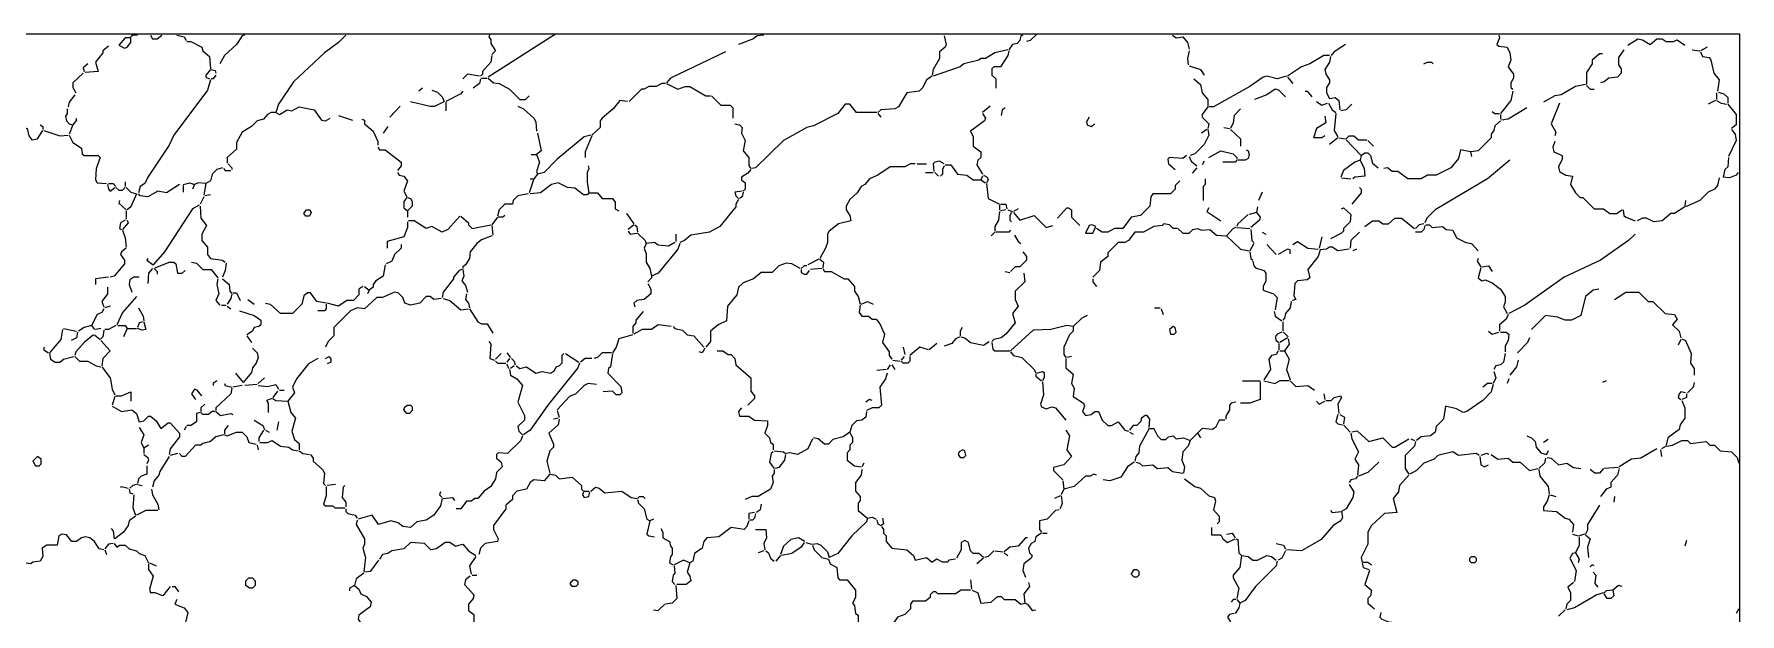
# Model space of a CAD drawing. Header units: millimetres. Extents: x 0 to 150953, y 0 to 85148.
# Drawn here: x 95980 to 150953, y 66452 to 85148 of the extents above; entities that cross this region are included whole.
import ezdxf

# ---------------------------------------------------------------- set-up
doc = ezdxf.new("R2010")
doc.units = ezdxf.units.MM
doc.layers.add('ANNOTATION', color=3, linetype='Continuous')
doc.layers.add('LINEWORK', color=7, linetype='Continuous')

msp = doc.modelspace()

# ---------------------------------------------------------------- linework, layer by layer
at = {"layer": 'ANNOTATION'}
msp.add_lwpolyline([(0, 0), (150953, 0), (150953, 85148), (0, 85148)], close=True, dxfattribs=at)
at = {"layer": 'LINEWORK'}
for points in [[(98375, 84756), (98195, 84606), (98195, 84546), (97954, 84244), (98044, 83943), (97622, 83913)], [(99309, 85118), (99159, 85118), (99098, 85058)], [(99731, 85118), (99791, 84997), (99942, 84997), (100093, 85118)], [(100575, 85118), (100816, 85058), (100876, 84937)], [(100906, 84907), (101027, 84907), (101388, 84726), (101418, 84606), (101629, 84425), (101660, 84033)], [(102774, 85118), (102684, 85088), (102503, 84817), (102111, 84455), (101961, 84184)], [(106028, 85118), (105787, 84877), (105335, 84546), (104341, 83612), (103859, 82888), (103769, 82617)], [(112778, 85148), (110608, 83762)], [(110668, 85148), (110638, 85058), (110699, 84967), (110699, 84847), (110849, 84606), (110729, 84485)], [(119497, 85118), (119286, 85088), (119165, 84997), (118683, 84817)], [(125312, 85088), (125372, 84817), (125342, 84726), (125161, 84576), (125161, 84365), (124950, 84003), (124920, 83822)], [(127843, 85118), (127782, 85088), (127752, 84937), (127662, 84847), (127511, 84817), (127391, 84636)], [(128295, 85148), (128084, 84937), (127963, 84907)], [(132664, 85118), (132784, 85028), (132995, 85058)], [(132995, 85058), (133146, 84877), (133206, 84666)], [(138238, 84817), (137876, 84576), (137786, 84455)], [(143179, 85118), (143209, 85028), (143119, 84817), (143179, 84756), (143450, 84726), (143541, 84546), (143571, 84305), (143480, 84094), (143661, 83853), (143661, 83732), (143571, 83581), (143571, 83431), (143631, 83370)], [(147337, 84787), (147668, 84997), (147819, 84967), (148060, 84817), (148271, 84997), (148452, 84997), (148572, 84907), (148813, 84907), (148934, 84967), (149175, 84787)], [(149898, 84726), (149687, 84606)], [(97712, 84184), (97562, 84063), (97592, 83943)], [(110729, 84455), (110699, 84244), (110427, 83943), (110427, 83853), (110367, 83792)], [(118261, 84576), (116484, 83732), (116363, 83581)], [(127361, 84636), (126939, 84546), (126638, 84365), (126487, 84365), (126427, 84305), (125945, 84184), (125824, 84094), (124950, 83792)], [(127391, 84606), (127361, 84455), (127120, 84094), (126909, 84094), (126848, 84033), (126848, 83822), (126969, 83702), (126969, 83401)], [(133206, 84606), (133146, 84365), (133176, 84154)], [(133206, 84124), (133567, 84003), (133688, 83822)], [(137725, 84455), (137545, 84455), (137093, 84184), (136822, 84094), (136370, 83792)], [(137756, 84425), (137725, 84244), (137575, 84003), (137605, 83853), (137725, 83672), (137725, 83581), (137635, 83431), (137635, 83250), (137725, 83069)], [(140769, 84184), (140889, 84244), (141010, 84244), (141070, 84184)], [(146524, 84515), (146433, 84515), (146192, 84305), (146192, 84184), (146011, 83913), (146011, 83521)], [(147217, 84636), (147036, 84395), (147036, 84154), (147126, 84033), (147126, 83883), (147006, 83762), (146734, 83732), (146584, 83612), (146463, 83581)], [(149416, 84636), (149657, 84606)], [(149687, 84576), (149747, 84425), (149958, 84395), (150019, 84305), (150109, 83883), (150290, 83672), (150230, 83310)], [(97562, 83883), (97230, 83581), (97230, 83431), (97321, 83250)], [(101660, 83672), (101569, 83340), (100484, 81894), (100334, 81563), (99641, 80538), (99550, 80327), (99400, 80237), (99340, 80026)], [(101660, 84003), (101509, 83822), (101509, 83762), (101629, 83702)], [(101690, 84003), (101810, 83973), (101840, 83883)], [(101840, 83822), (101750, 83702), (101690, 83702)], [(110337, 83792), (109945, 83853), (109795, 83702)], [(110367, 83702), (110337, 83551), (110126, 83401)], [(110397, 83732), (110578, 83732)], [(110608, 83732), (110789, 83581), (110970, 83551), (111301, 83370), (111633, 83039), (111813, 83039), (111934, 83160)], [(124920, 83792), (124739, 83672), (124619, 83431), (124498, 83310), (124107, 83250), (123835, 82798), (123715, 82738), (123263, 82708), (123173, 82617)], [(133357, 83702), (133567, 83521), (133628, 83250), (133809, 83039), (133809, 82828)], [(136339, 83792), (136038, 83702), (135707, 83792), (135586, 83762), (135164, 83461), (133989, 82798), (133839, 82798)], [(136370, 83762), (136550, 83551)], [(97291, 83190), (97110, 82949), (97080, 82798)], [(108499, 83401), (108379, 83310)], [(108800, 83340), (108981, 83280), (109132, 83129), (109192, 82979)], [(109795, 83310), (109734, 83220), (109252, 82979)], [(115098, 82979), (114857, 83009), (114646, 82738), (114284, 82436), (114224, 82346), (114224, 82135), (113953, 81894)], [(116333, 83551), (116212, 83551), (116032, 83461), (115791, 83461), (115640, 83370), (115550, 83370), (115158, 82979)], [(116363, 83551), (116725, 83370), (116966, 83461), (117116, 83461), (117629, 83160), (117779, 83160)], [(117809, 83160), (118111, 82858), (118412, 82858), (118502, 82768), (118502, 82436)], [(136309, 83129), (136098, 83340), (135978, 83370), (135707, 83190), (135315, 83039)], [(136942, 83310), (137002, 83310), (137153, 83129)], [(137725, 83069), (137906, 83099), (138027, 83009), (138057, 82708)], [(143631, 83310), (143571, 83009), (143239, 82587)], [(145981, 83521), (145650, 83461), (145198, 83190), (144987, 83160), (144625, 82949)], [(146011, 83491), (146132, 83370), (146252, 83370)], [(150169, 83009), (149928, 82888)], [(150199, 83250), (150199, 83039)], [(150199, 83009), (150350, 82919), (150531, 82888)], [(150260, 83280), (150440, 83220), (150561, 83099), (150561, 82919)], [(94037, 82316), (94247, 82316), (94398, 82467), (94699, 82557), (94910, 82406), (95151, 82557), (95242, 82557), (95392, 82406), (95453, 82226), (95754, 82105), (95814, 81864), (95905, 81743), (96085, 81774), (96266, 82045)], [(97050, 82738), (97050, 82587), (96989, 82497), (97019, 82346), (97110, 82256), (97230, 82226)], [(103769, 82617), (103618, 82617), (103497, 82557), (103377, 82406), (103166, 82346), (102985, 82165), (102684, 81984), (102503, 81653), (102503, 81442), (102202, 81171), (102202, 80990)], [(103769, 82617), (103889, 82557), (104130, 82708), (104281, 82677), (104522, 82798), (105004, 82708), (105245, 82376), (105366, 82346), (105516, 82436)], [(105787, 82527), (106239, 82376)], [(107776, 82828), (107445, 82467)], [(108107, 82979), (108740, 82828), (108891, 82828), (109192, 82979)], [(109252, 82949), (109252, 82677)], [(111572, 82828), (111753, 82738), (112085, 82436), (112145, 82316), (112175, 82015)], [(123142, 82617), (122480, 82617), (122269, 82888), (122118, 82888), (121877, 82587), (121094, 82195), (120883, 82135), (120129, 81713), (119225, 80840), (119105, 80809)], [(123173, 82587), (123263, 82467)], [(126547, 82587), (126638, 82436), (126607, 82346), (126155, 82015), (126246, 81834), (126246, 81533), (126487, 81352), (126487, 81171), (126396, 81081), (126366, 80930), (126547, 80629)], [(126788, 82828), (126547, 82617)], [(127270, 82768), (127180, 82708), (127150, 82527)], [(129982, 82467), (129892, 82316), (129922, 82226), (130042, 82165), (130163, 82256)], [(133809, 82798), (133628, 82557), (133628, 82467), (133839, 82256), (133809, 82105)], [(134863, 82738), (134652, 82527), (134622, 82286), (134532, 82105)], [(137575, 82497), (137605, 82286), (137304, 82105), (137213, 81804)], [(137304, 82979), (137484, 82858), (137665, 82919)], [(137695, 82919), (137816, 82708), (137936, 82617)], [(137936, 82587), (137876, 82045), (137997, 81834)], [(138449, 82888), (138268, 82708), (138087, 82677)], [(142968, 82647), (143059, 82587), (143209, 82587)], [(143239, 82557), (143239, 82406)], [(144083, 82768), (143480, 82406), (143269, 82376)], [(145138, 82919), (144866, 82256), (145017, 81984), (144987, 81864)], [(150561, 82888), (150832, 82557), (150832, 82226), (150681, 82105)], [(96176, 82226), (96266, 82165), (96266, 82075)], [(96296, 82045), (96809, 81864), (97080, 81894)], [(97230, 82226), (97110, 81924)], [(97321, 82436), (97351, 82376), (97230, 82226)], [(106541, 82406), (106631, 82376), (106631, 82256), (106902, 82015), (107053, 81683), (107053, 81563)], [(107384, 82165), (107234, 81954)], [(112205, 81954), (112326, 81382), (112175, 81261)], [(118563, 82256), (118713, 82226), (118804, 82135), (118774, 81954), (118894, 81713), (118834, 81382), (119015, 81171), (119015, 80900), (119075, 80809)], [(133809, 82075), (133839, 81894), (133688, 81593), (133387, 81291), (133236, 81231)], [(133778, 82075), (133598, 81954)], [(134321, 82135), (134502, 82105)], [(134532, 82075), (134863, 81774), (134863, 81533)], [(143239, 82346), (143059, 82195), (143028, 82045), (142938, 81924), (142938, 81804), (142516, 81382), (142275, 81352)], [(150681, 82075), (150802, 81924), (150832, 81713), (150591, 81201)], [(97110, 81894), (97230, 81653), (97502, 81472), (97532, 81291), (97592, 81231), (98044, 81231), (98104, 81171), (97984, 80809), (97954, 80448), (98014, 80357), (98315, 80327)], [(107053, 81502), (107113, 81412), (107294, 81412), (107806, 81020), (107806, 80900), (107686, 80749)], [(113923, 81894), (113712, 81834), (112838, 81111), (112416, 80689), (112205, 80629)], [(113953, 81864), (113742, 81352), (113742, 81171)], [(133839, 81171), (134230, 81382), (134622, 81291), (134743, 81171), (134743, 81111)], [(135044, 81412), (135104, 81382), (135134, 81261), (135104, 81141), (135014, 81081), (134773, 81081)], [(137575, 81864), (137484, 81804), (137213, 81804)], [(137997, 81804), (137725, 81593)], [(138027, 81804), (138238, 81774)], [(138268, 81774), (138358, 81864), (138509, 81864), (138660, 81743), (138931, 81743)], [(138268, 81743), (138750, 81231)], [(138961, 81713), (139142, 81533)], [(142275, 81352), (141944, 81412), (141883, 81141), (141642, 80840), (141160, 80598), (140889, 80598), (140678, 80478), (140256, 80478), (139925, 80719), (139744, 80719), (139594, 80840), (139473, 80809)], [(144987, 81683), (144927, 81502), (144957, 81352), (145228, 81231), (145228, 81111), (145107, 80870), (145138, 80719), (145348, 80598), (145559, 80568), (145499, 80297), (145650, 80026), (145800, 79875), (145891, 79875), (146252, 79514), (146554, 79514), (146765, 79363), (146975, 79363), (147156, 79484)], [(102051, 80840), (101870, 80779), (101720, 80629), (101660, 80418), (101509, 80327)], [(102232, 80960), (102353, 80840), (102353, 80779)], [(111994, 81261), (112175, 81261)], [(112175, 81261), (112265, 81020), (112175, 80719), (112205, 80629)], [(113832, 80900), (113862, 80809), (113802, 80689), (113802, 80388), (113862, 80026)], [(124378, 80960), (124227, 80960), (124046, 80870), (123564, 80870), (123173, 80598), (122901, 80478), (122751, 80297), (122630, 80237), (122510, 80026), (122269, 79815), (122148, 79604), (122148, 79484), (122269, 79303), (122299, 79122), (121907, 79032), (121606, 78791), (121546, 78700), (121546, 78429), (121485, 78248), (121304, 77917)], [(124438, 80960), (124739, 80960)], [(125312, 80960), (125161, 81050), (125011, 81020), (124950, 80960), (124980, 80719)], [(125312, 80900), (125252, 80779), (125252, 80629), (125191, 80568)], [(125342, 80930), (125523, 80930), (125734, 80629), (126035, 80598), (126246, 80448), (126487, 80448)], [(133116, 81231), (132995, 81141), (132573, 81171), (132513, 81111), (132543, 80960), (132754, 80779)], [(133206, 81201), (133266, 81050), (133447, 80900)], [(133447, 80840), (133296, 80659)], [(133688, 81050), (133628, 80930)], [(134743, 81081), (134682, 81020), (134291, 81020)], [(138720, 81081), (138539, 81020), (138177, 80749), (138087, 80538)], [(138720, 81081), (138840, 80809), (138870, 80568), (138539, 80538), (138479, 80478)], [(138750, 81231), (138720, 81081)], [(138750, 81231), (138870, 81322), (138961, 81322), (139051, 81231), (139111, 80990), (139292, 80840)], [(143541, 81081), (142817, 80478), (141130, 79484), (140859, 79212), (140799, 79062)], [(142275, 81352), (142305, 81201)], [(150591, 81171), (150561, 80870), (150471, 80779), (150410, 80538)], [(98345, 80297), (98375, 80147), (98436, 80086), (98586, 80207)], [(98375, 80327), (98526, 80327), (98616, 80237)], [(98918, 80388), (98918, 80237)], [(100665, 80297), (100243, 80026), (99972, 80086), (99641, 79905), (99400, 79936), (99340, 79996)], [(100786, 80297), (100997, 80357), (101147, 80297)], [(100786, 80267), (100786, 80056)], [(101147, 80297), (101087, 80147)], [(101509, 80327), (101268, 80357), (101147, 80297)], [(101509, 80327), (101449, 79966)], [(102081, 80809), (102142, 80749), (102322, 80749)], [(107686, 80689), (107746, 80598), (107897, 80568), (108017, 80418), (107897, 80086), (107987, 79905)], [(112085, 80478), (111934, 80026)], [(111964, 80478), (112085, 80478)], [(113862, 80026), (113802, 79966), (113682, 79966), (113410, 80177), (113169, 80207), (112868, 80357), (112657, 80297), (112296, 80026), (111964, 79996)], [(112205, 80629), (112085, 80478)], [(119075, 80779), (118984, 80659), (118774, 80538), (118774, 80448), (118894, 80357), (118894, 80147), (118834, 80086)], [(124709, 80689), (124950, 80689)], [(125011, 80689), (125131, 80568)], [(126547, 80568), (126487, 80448)], [(126487, 80448), (126638, 80357)], [(126577, 80598), (126698, 80538), (126728, 80448), (126668, 80357)], [(126668, 80327), (126728, 79845), (127089, 79664)], [(132905, 80418), (132754, 80267), (132754, 80147), (132603, 79996), (132031, 79996), (131971, 79905), (131940, 79604), (131639, 79303), (131338, 79243), (131067, 78881), (130796, 78881), (130585, 78761), (130404, 78761), (130223, 78881)], [(133718, 80478), (133718, 80297), (133658, 80237), (133658, 79785)], [(138117, 80508), (138418, 80478)], [(150290, 80508), (150230, 80267), (150139, 80147), (149928, 80056), (149657, 79785), (149205, 79574)], [(150892, 80689), (150832, 80598), (150621, 80508), (150410, 80538)], [(98616, 80207), (98707, 80116), (98827, 80116), (98918, 80207)], [(98737, 79785), (98707, 79695), (98948, 79484)], [(98948, 80207), (99098, 80056), (99279, 79996)], [(99279, 79996), (99098, 79574), (98978, 79484)], [(101449, 79905), (101328, 79664)], [(101660, 79966), (101479, 79936)], [(107987, 79875), (107897, 79755), (107897, 79544), (108017, 79454)], [(108017, 79875), (108107, 79845), (108168, 79755), (108168, 79604), (108017, 79454)], [(111904, 79996), (111572, 79936), (111422, 79785), (111392, 79664), (111151, 79664), (110970, 79484), (110910, 79273)], [(113862, 80026), (114133, 80026), (114284, 79845), (114616, 79845), (114706, 79725), (114706, 79514), (114826, 79454)], [(118683, 79815), (118593, 79664), (118593, 79574), (118081, 78941), (117749, 78761), (117146, 78670), (116936, 78489), (116785, 78429)], [(118804, 80086), (118563, 80056), (118593, 79936), (118683, 79845)], [(118834, 80056), (118804, 79905), (118713, 79845)], [(135556, 80056), (135436, 79785)], [(138690, 80207), (138750, 80147), (138750, 80026), (138449, 79664)], [(149205, 79785), (149175, 79604)], [(98948, 79454), (98948, 79182)], [(101298, 79634), (101087, 79514), (100183, 78128), (99822, 77706)], [(101328, 79604), (101358, 79212), (101539, 78971), (101388, 78700), (101388, 78489), (101569, 78278), (101569, 78037), (101660, 77917), (102051, 77857), (102142, 77796)], [(108017, 79454), (108017, 79243)], [(109704, 79273), (109313, 78851), (109132, 78761), (108800, 78941), (108620, 78881), (108228, 79122), (108047, 79122)], [(109734, 79273), (109975, 79062), (109975, 79002), (110096, 78881), (110699, 79002)], [(110910, 79243), (110729, 79002)], [(111151, 79303), (111090, 79243), (110940, 79243)], [(115068, 79363), (115309, 79032)], [(127089, 79423), (127059, 79152), (126939, 78941), (126939, 78791)], [(127089, 79634), (127089, 79484)], [(127120, 79664), (127300, 79664), (127331, 79514)], [(127300, 79484), (127120, 79454)], [(127361, 79484), (127511, 79423)], [(127481, 79393), (127421, 79303), (127421, 79152), (127481, 79092)], [(127692, 79514), (127541, 79423)], [(127541, 79393), (127752, 79152), (128204, 79303), (128596, 78911), (128807, 78971)], [(128958, 79212), (129259, 79544), (129319, 79544), (129410, 79484), (129410, 79243), (129681, 78971)], [(133839, 79544), (133778, 79423), (134230, 79122)], [(135104, 79333), (134773, 79032), (134743, 78941)], [(135375, 79393), (135134, 79333)], [(135375, 79393), (135496, 79243), (135466, 79152), (135195, 78911)], [(135405, 79574), (135375, 79393)], [(138117, 79514), (138177, 79544), (138418, 79333), (138388, 79092), (138177, 78881), (138177, 78791), (138117, 78730), (137756, 78550)], [(138870, 78941), (139111, 79122), (139322, 79122), (139443, 79032), (139624, 79032), (139835, 79212), (140046, 79212), (140467, 78881)], [(147186, 79484), (147217, 79303), (147277, 79243), (147578, 79122)], [(149175, 79574), (148844, 79363), (148723, 79363), (148452, 79122), (148181, 79092), (147940, 79212), (147819, 79212), (147638, 79122)], [(98918, 79152), (98767, 79062), (98737, 78881), (98797, 78851)], [(98978, 79152), (99008, 79062), (98827, 78851)], [(98827, 78821), (98918, 78580), (98948, 78278)], [(108017, 79092), (108017, 78911), (107897, 78610), (107354, 78459), (107354, 78248)], [(110729, 78640), (110397, 78519), (110247, 78399), (110036, 78128), (110006, 77917), (109885, 77706), (109795, 77646), (109795, 77585)], [(110729, 78971), (110759, 78670)], [(115309, 79002), (115128, 78851)], [(115128, 78791), (115188, 78700), (115399, 78730)], [(115339, 79002), (115399, 78941), (115429, 78761)], [(115429, 78730), (115670, 78489), (115700, 78399)], [(116664, 78700), (116664, 78459)], [(126939, 78761), (126818, 78640)], [(127451, 78821), (127391, 78761), (126969, 78761)], [(127572, 78670), (127692, 78459), (127782, 78399)], [(132814, 78881), (132694, 78881), (132573, 79002), (132392, 79032), (132332, 78971), (132061, 78941), (131730, 78761), (131458, 78761), (131247, 78489), (131127, 78429), (130916, 78429), (130585, 78098), (130585, 77977), (130344, 77796), (130313, 77525), (130103, 77314)], [(132844, 78881), (132995, 78730), (133206, 78730), (133326, 78851), (133477, 78881), (133598, 78821), (133869, 78851), (134080, 78670), (134411, 78640)], [(134712, 78911), (134622, 78881), (134411, 78640)], [(134411, 78640), (134863, 78218), (135134, 78158)], [(134743, 78911), (135164, 78881)], [(135195, 78851), (135225, 78489), (135285, 78429)], [(135556, 78761), (135677, 78700)], [(138690, 78761), (138418, 78489), (138388, 78248)], [(140769, 79032), (140618, 79002), (140497, 78881)], [(140799, 78971), (140769, 78851), (140678, 78761), (140497, 78761)], [(140829, 79002), (140949, 79002), (141040, 78911), (141371, 78941), (141492, 78851), (141703, 78821), (141823, 78580), (142124, 78429), (142305, 78399), (142516, 78158)], [(147578, 78700), (147367, 78489), (146463, 77857), (145288, 77314), (144023, 76410), (143510, 76139)], [(98948, 78248), (98797, 78128), (98767, 78037), (98888, 77857), (98888, 77736), (98556, 77344), (98436, 77314)], [(107806, 78369), (107806, 78248), (107595, 78037), (107505, 77826), (107324, 77736)], [(115700, 78399), (115640, 78248), (115700, 78068), (115700, 77796), (115821, 77585), (115881, 77344)], [(116634, 78429), (116423, 78309), (116092, 78339), (115971, 78429), (115700, 78399)], [(116785, 78399), (116725, 78218), (116092, 77435), (115881, 77344)], [(127843, 78128), (127963, 77977), (127963, 77857), (127752, 77646)], [(135285, 78399), (135164, 78158)], [(135164, 78128), (135195, 77917), (135255, 77857)], [(135707, 78369), (136008, 78037)], [(136460, 78068), (136460, 78188), (136370, 78218), (136068, 78037)], [(137424, 78188), (137364, 77977), (137032, 77555), (137093, 77284), (137002, 77224), (136701, 77194), (136611, 77103), (136581, 76712), (136641, 76591), (136520, 76561)], [(136550, 78369), (136701, 78459), (137032, 78248), (137364, 78218)], [(137484, 78610), (137394, 78248)], [(138358, 78218), (137997, 78158), (137816, 78278), (137725, 78278), (137635, 78218), (137424, 78188)], [(138599, 78218), (138479, 78158)], [(99641, 77917), (99611, 77857), (99822, 77706)], [(99791, 77585), (99671, 77435), (99641, 77103)], [(99852, 77585), (99942, 77495), (99942, 77405)], [(99882, 77616), (100334, 77796), (100484, 77796), (100545, 77736), (100605, 77435), (100756, 77435), (100846, 77525)], [(101057, 77796), (101208, 77766), (101418, 77555), (101690, 77555), (101901, 77284)], [(102172, 77766), (102142, 77525), (102051, 77314)], [(107294, 77706), (107234, 77344), (106993, 77194), (106902, 77073), (106902, 76983), (106782, 76892)], [(109765, 77555), (109674, 77525), (109493, 77314), (109493, 77254), (109162, 76832), (109132, 76651)], [(109795, 77555), (109825, 77344), (109765, 77194), (109885, 77043), (109945, 76832)], [(120672, 77585), (120401, 77736), (120220, 77766), (119979, 77676), (119768, 77465), (119406, 77465), (119165, 77254), (118834, 77133), (118683, 76983), (118623, 76742), (118322, 76380), (118291, 75898), (118020, 75778), (117779, 75567), (117779, 75235), (117629, 75055)], [(120883, 77676), (120792, 77676), (120702, 77585)], [(120702, 77555), (120702, 77465), (120792, 77405), (120883, 77405), (120973, 77525)], [(121274, 77887), (120913, 77706)], [(121365, 77585), (121003, 77555)], [(121304, 77887), (121425, 77796), (121395, 77616)], [(121395, 77585), (121455, 77495), (121666, 77495), (122088, 77254), (122208, 77254), (122419, 77013), (122419, 76862), (122540, 76682), (122600, 76441)], [(127752, 77646), (127602, 77646), (127451, 77495)], [(135255, 77826), (135285, 77676), (135345, 77616), (135616, 77525), (135677, 77435), (135677, 77194), (135586, 77013), (135586, 76892), (135918, 76772), (136038, 76651), (135978, 76260)], [(142516, 77917), (142486, 77826), (142607, 77646)], [(142607, 77616), (142516, 77284), (142637, 77194), (142757, 77224), (142968, 77133), (143239, 76923), (143390, 76682), (143390, 76501), (143330, 76350), (143450, 76139)], [(142637, 77646), (142848, 77676), (142968, 77495)], [(98375, 77314), (97954, 77254), (97954, 77073)], [(98345, 76983), (98345, 76772), (98164, 76531), (98225, 76350)], [(99370, 77314), (99189, 77314), (99068, 77224), (99038, 77073), (99129, 76832)], [(101901, 77254), (101870, 77073), (101931, 76772), (101840, 76561), (101961, 76410)], [(102051, 77254), (102262, 77073), (102292, 76862), (102353, 76802)], [(106571, 77013), (106450, 76923), (106450, 76742), (106269, 76561), (106059, 76561), (105787, 76380), (105426, 76471)], [(106631, 77013), (106782, 76892)], [(115761, 77103), (115851, 76923), (115851, 76772), (115640, 76591), (115399, 76561), (115309, 76471), (115339, 76350)], [(115881, 77344), (115881, 77284), (115761, 77164)], [(127873, 77435), (127903, 77164), (127602, 76862), (127602, 76591), (127692, 76380), (127511, 76139), (127602, 75838), (127300, 75476), (127150, 75356), (126909, 75296), (126848, 75235)], [(127270, 77495), (127421, 77465)], [(130103, 77254), (130103, 77164), (130223, 77013)], [(99279, 76682), (98827, 76169), (98647, 75778)], [(102353, 76772), (102322, 76621), (102202, 76441)], [(102383, 76802), (102503, 76802), (102624, 76561)], [(102865, 76591), (103076, 76441)], [(103437, 76471), (103588, 76441), (103919, 76139)], [(105396, 76471), (105094, 76531), (104883, 76802), (104793, 76802), (104673, 76712), (104612, 76441), (104311, 76139), (103919, 76139)], [(105396, 76441), (105396, 76290), (105335, 76230), (105125, 76230)], [(109102, 76621), (108861, 76591), (108740, 76682), (108620, 76682), (108409, 76471), (108107, 76410), (107927, 76471), (107866, 76651), (107716, 76802), (107595, 76832), (107204, 76651), (107023, 76651), (106631, 76290), (106390, 76320), (106179, 76230), (105637, 75687), (105637, 75416), (105456, 75235), (105366, 75055)], [(106782, 76892), (106721, 76772)], [(109162, 76621), (109373, 76561), (109734, 76260), (109975, 76290)], [(109915, 76772), (109885, 76591), (109975, 76471), (110006, 76320)], [(122630, 76441), (122841, 76531), (123022, 76441)], [(136490, 76531), (136460, 76320), (136309, 76139), (136279, 75989), (136219, 75928)], [(146403, 76923), (146222, 76892), (145981, 76682), (145831, 76079), (145529, 75928), (145318, 75928), (145077, 76019), (144686, 76079), (144234, 75627)], [(146915, 76591), (147277, 76832), (147699, 76832), (148000, 76531), (148151, 76531), (148542, 76139), (148844, 76109), (148934, 75958), (148783, 75778)], [(98225, 76290), (98164, 76169), (98014, 76109), (97833, 75748)], [(98436, 76380), (98255, 76320)], [(99490, 75868), (99370, 75838), (99309, 75687)], [(99520, 75868), (99581, 75627), (99460, 75597), (99309, 75657)], [(99340, 76320), (99490, 76049), (99520, 75898)], [(102021, 76410), (102172, 76410)], [(102202, 76380), (102322, 76290)], [(102594, 76230), (103076, 76079), (103287, 75928), (103287, 75778), (103226, 75717), (103076, 75687), (103015, 75567), (102835, 75446)], [(110006, 76290), (110277, 75868), (110397, 75808), (110578, 75808), (110759, 75506)], [(115610, 76199), (115369, 75928), (115369, 75838), (115278, 75717), (115278, 75506)], [(122600, 76410), (122570, 76169), (122660, 76049), (122871, 76049), (122992, 75958), (123112, 75958), (123233, 75808), (123383, 75476), (123323, 75205), (123534, 74904), (123534, 74783), (123625, 74663)], [(129922, 76079), (129741, 75989), (129470, 75717)], [(132091, 76320), (132272, 76320)], [(132302, 76290), (132362, 76109)], [(135948, 76199), (135978, 76049), (136189, 75898)], [(136219, 75868), (136219, 75567)], [(143480, 76109), (143420, 75958), (143209, 75778), (143209, 75567)], [(96899, 75627), (96839, 75296), (96477, 74874)], [(96929, 75657), (97351, 75567)], [(97381, 75537), (97351, 75356), (97170, 75265)], [(97893, 75446), (97592, 75205), (97321, 74904), (97291, 74783)], [(97833, 75748), (97592, 75687), (97411, 75567)], [(97833, 75748), (97923, 75627)], [(97923, 75446), (98104, 75296)], [(98134, 75657), (97954, 75627)], [(98225, 75597), (98195, 75386), (98134, 75326)], [(98616, 75748), (98375, 75627), (98255, 75627)], [(98677, 75748), (98918, 75748), (98978, 75657)], [(98978, 75657), (98857, 75386)], [(98978, 75657), (99279, 75657)], [(102835, 75416), (102985, 75205)], [(115278, 75446), (114826, 75326), (114736, 75055), (114616, 74874)], [(116514, 75717), (116092, 75778), (115881, 75627), (115580, 75627), (115309, 75476)], [(116574, 75717), (116634, 75657), (116875, 75597), (117026, 75446), (117237, 75416), (117568, 75055)], [(125824, 75386), (125673, 75326), (125553, 75175), (125312, 75085)], [(125884, 75687), (125824, 75567), (125824, 75416)], [(125854, 75386), (125975, 75356), (126155, 75205), (126577, 75115), (126758, 75235)], [(129470, 75717), (129259, 75748), (128747, 75627), (128174, 75597), (127451, 74934)], [(129470, 75717), (129470, 75567), (129349, 75446), (129168, 75055), (129168, 74813), (129229, 74723)], [(136189, 75537), (136038, 75476), (135978, 75386), (136008, 75265), (136098, 75205)], [(136370, 75356), (136129, 75205)], [(136249, 75537), (136400, 75386)], [(136400, 75326), (136430, 75145), (136279, 74934)], [(142848, 75567), (142968, 75476), (143179, 75537)], [(143239, 75537), (143420, 75537), (143510, 75476), (143480, 75265), (143390, 75085), (143390, 74904)], [(144173, 75356), (144113, 75205), (143782, 74874)], [(148783, 75778), (148994, 75567), (149054, 75356)], [(149085, 75326), (149205, 75265), (149386, 74844), (149356, 74542), (149476, 74362), (149476, 74151)], [(96296, 75055), (96296, 74964), (96447, 74874)], [(96477, 74844), (96507, 74663), (96658, 74572), (96809, 74572), (96929, 74663), (97261, 74753)], [(98134, 75265), (98436, 74934), (98195, 74693), (98164, 74452)], [(103015, 75024), (103166, 74874), (103196, 74723), (103136, 74542), (103015, 74392), (102985, 74241), (102714, 73910)], [(110638, 75235), (110699, 75145), (110668, 74693), (110819, 74633)], [(111030, 74844), (110849, 74663)], [(111211, 74874), (111331, 74723)], [(113049, 74844), (112989, 74783), (112989, 74542), (112898, 74452)], [(113109, 74844), (113531, 74572)], [(114585, 74874), (114284, 74874), (114133, 74723), (114013, 74693)], [(114616, 74844), (114555, 74422), (114495, 74362), (114465, 74211), (114887, 73789), (114917, 73578), (114857, 73518), (114736, 73518), (114616, 73638), (114314, 73608)], [(117598, 75024), (117508, 74874), (117418, 74904)], [(117990, 74934), (118171, 74934), (118352, 74813), (118442, 74813), (118563, 74693), (118593, 74482), (119075, 74060), (119075, 73638), (119195, 73488), (119195, 73397), (118984, 73186)], [(123986, 75055), (124046, 74813)], [(124800, 74964), (124528, 75055), (124197, 74783)], [(125071, 75175), (124830, 74964)], [(126848, 75205), (126879, 74994), (126939, 74934), (127421, 74934)], [(127451, 74904), (127541, 74783), (127813, 74723), (128204, 74331), (128265, 74211)], [(136068, 74934), (136008, 74813), (135857, 74783), (135767, 74663), (135827, 74331), (135616, 74000)], [(136098, 75175), (136098, 74964)], [(136129, 74934), (136279, 74934)], [(136279, 74934), (136430, 74663), (136339, 74331), (136460, 74000)], [(143390, 74844), (143330, 74572), (143239, 74482), (143089, 74452), (143028, 74331)], [(149054, 75296), (148964, 75115)], [(97291, 74753), (97441, 74603), (97712, 74603), (97984, 74452), (98134, 74422)], [(98164, 74422), (98436, 74060), (98496, 73699), (98586, 73518)], [(105125, 74693), (104823, 74512), (104432, 74030), (104311, 73759), (104371, 73578), (104160, 73307)], [(105366, 74693), (105486, 74753), (105546, 74663), (105546, 74572), (105426, 74512)], [(110849, 74603), (110910, 74542), (111181, 74542)], [(111301, 74693), (111211, 74572)], [(111211, 74512), (111271, 74362)], [(111301, 74331), (111331, 74151), (111542, 74030), (111723, 73819), (111572, 73277), (111783, 72855), (111783, 72704), (111572, 72493), (111603, 72343), (111723, 72222)], [(111452, 74452), (111331, 74362)], [(111361, 74693), (111452, 74603), (111482, 74482)], [(111512, 74452), (111633, 74362), (111844, 74422), (112145, 74211), (112356, 74271), (112627, 74211), (112747, 74301), (112808, 74422), (112898, 74452)], [(113561, 74542), (113501, 74392), (112537, 73186), (111964, 72373), (111753, 72222)], [(113953, 74693), (113742, 74693), (113591, 74572)], [(123444, 74331), (123142, 74301)], [(123564, 74482), (123474, 74331)], [(123625, 74482), (123715, 74331)], [(123655, 74633), (123896, 74603)], [(124016, 74753), (123926, 74633)], [(124197, 74753), (124197, 74603), (124137, 74542), (123986, 74542), (123926, 74603)], [(128295, 74211), (128475, 74271), (128536, 74241), (128536, 74090), (128475, 73970)], [(129229, 74693), (129229, 74392), (129470, 74181), (129410, 73879), (129500, 73729), (129470, 73458)], [(129410, 74753), (129259, 74723)], [(143028, 74271), (143089, 74060), (142998, 73879)], [(143812, 74633), (143752, 74422), (143541, 74151)], [(101388, 73488), (101238, 73669), (101147, 73699), (101057, 73548), (101177, 73367)], [(101870, 73970), (101750, 73879), (101750, 73819)], [(102353, 73729), (102322, 73548), (101840, 73096), (101840, 73006)], [(102111, 73879), (102142, 73819), (102353, 73759)], [(102684, 73819), (102383, 73759)], [(102473, 74211), (102714, 73910)], [(103166, 73849), (102774, 73819)], [(103407, 74060), (103196, 73879)], [(103196, 73819), (103497, 73789), (103769, 73849), (103859, 73699)], [(103889, 73669), (104040, 73669)], [(114103, 73849), (113832, 73879), (113712, 73819), (113440, 73548), (113230, 73458), (112838, 73036)], [(123474, 74211), (123414, 74030), (123233, 73759), (123293, 73186), (123203, 73096), (122992, 73096), (122811, 73006)], [(128265, 74181), (128265, 74120), (128445, 73970)], [(128475, 73940), (128506, 73518), (128415, 73217), (128445, 73126), (128596, 73066), (128777, 73126), (128897, 73096), (129229, 72704)], [(135496, 73940), (135496, 73367), (135164, 73247), (134863, 73247)], [(134923, 73970), (135496, 73970)], [(135616, 73970), (135978, 73879)], [(136430, 73970), (136129, 73970), (135978, 73879)], [(136460, 73970), (136641, 73789), (137032, 73819), (137243, 73669)], [(142998, 73849), (142938, 73608), (142667, 73337), (142155, 72976), (142034, 72945), (141823, 73066), (141462, 73156), (141401, 72734), (141160, 72493), (141130, 72313), (140980, 72192), (140678, 72162)], [(142968, 73879), (142817, 73879), (142667, 73759)], [(143510, 74030), (143450, 73879)], [(146644, 73970), (146524, 73910)], [(149476, 73910), (149446, 73759), (149265, 73578)], [(98586, 73458), (98496, 73186)], [(98496, 73156), (98797, 72976), (99129, 73036), (99279, 72915), (99370, 72644)], [(98616, 73488), (98797, 73488), (99098, 73608), (99098, 73307)], [(101479, 73217), (101358, 73096), (101358, 72976)], [(103648, 73397), (103467, 73337), (103528, 73247), (103528, 72945)], [(103829, 73638), (103678, 73427)], [(103678, 73397), (103769, 73337), (104160, 73307)], [(104160, 73307), (104251, 72945), (104401, 72765), (104281, 72343), (104371, 72072), (104522, 71951), (104522, 71740)], [(122992, 73337), (122901, 73367), (122781, 73277)], [(129470, 73458), (129801, 73247), (129831, 73156), (129771, 72976), (129861, 72855), (130042, 72885), (130163, 72976), (130283, 72976), (130404, 72704), (130585, 72524), (130705, 72524), (130916, 72644), (131127, 72373), (131247, 72343)], [(134712, 73277), (134562, 73247), (134502, 73186), (134502, 73036), (134381, 72825), (134381, 72734)], [(137304, 73307), (137394, 73217), (137575, 73307)], [(137545, 73548), (137575, 73367)], [(137605, 73337), (137786, 73337), (137876, 73427), (138087, 73488), (138117, 73427), (137997, 73217), (138027, 72915)], [(149085, 73337), (149175, 73096), (149175, 72765), (149024, 72554), (148994, 72403), (148633, 72132), (148572, 71891)], [(149205, 73578), (149054, 73608), (148994, 73548), (148964, 73427), (149054, 73367)], [(149235, 73548), (149235, 73427), (149085, 73367)], [(99370, 72644), (99520, 72674), (99671, 72825), (99731, 72825), (99912, 72674), (100063, 72433), (100304, 72614), (100364, 72614), (100665, 72283), (100665, 72162), (100364, 71770), (100334, 71590)], [(101328, 72945), (101208, 72915), (101208, 72644), (101027, 72524), (100906, 72524)], [(101810, 72976), (101720, 72976), (101599, 72885), (101418, 72885), (101358, 72945)], [(101840, 72976), (101991, 72855), (102322, 72915), (102383, 72885)], [(103076, 72704), (103347, 72524), (103407, 72403)], [(103859, 72644), (103799, 72373)], [(112898, 72734), (112868, 72554), (112567, 72283), (112717, 71921), (112717, 71831), (112597, 71710), (112506, 71379), (112597, 70987)], [(112868, 72765), (112717, 72734)], [(112838, 73006), (112898, 72795)], [(118774, 73096), (118683, 72976), (118713, 72825), (119015, 72825), (119195, 72704), (119617, 72674), (119617, 72524), (119527, 72283), (119677, 72132), (119708, 71981), (119798, 71921), (119798, 71740)], [(122811, 72976), (122781, 72795), (122660, 72704), (122480, 72674), (122329, 72524), (122269, 72313)], [(131910, 72463), (131940, 72734), (131850, 72855), (131790, 72855), (131669, 72765), (131639, 72644), (131519, 72524), (131398, 72524), (131278, 72373)], [(134351, 72704), (134170, 72704), (134050, 72463), (133959, 72403), (133628, 72433), (133477, 72283)], [(137997, 72885), (137936, 72644), (137997, 72584), (138147, 72554)], [(138057, 72885), (138208, 72795), (138177, 72584)], [(99370, 72463), (99520, 72222), (99430, 71981), (99520, 71800)], [(102081, 72222), (101840, 72162), (101660, 72011), (101418, 71951), (101358, 71891), (101177, 71891), (100846, 71529), (100756, 71529), (100665, 71620)], [(100876, 72493), (100816, 72373)], [(102232, 72524), (102111, 72373), (102111, 72252)], [(102111, 72222), (102202, 72192), (102503, 72313), (102684, 72313), (102835, 72162), (102895, 71981), (103136, 71921)], [(103377, 72373), (103226, 72132), (103226, 72011)], [(103256, 71981), (103497, 71981), (103648, 72041), (103919, 71861), (104190, 71831), (104311, 71740), (104492, 71710)], [(103437, 72373), (103558, 72313)], [(111723, 72192), (111663, 72041), (111241, 71620), (110940, 71650), (110879, 71590), (110879, 71469), (111030, 71348), (111060, 71198), (110879, 71017), (110849, 70806), (110699, 70565), (110488, 70414), (110277, 70173), (110186, 70173), (110066, 70083), (109915, 70083), (109734, 69842), (109584, 69842)], [(121063, 72102), (120913, 71770), (120581, 71590), (120340, 71650), (120220, 71620)], [(122269, 72313), (122058, 72162), (121726, 72072), (121576, 71921), (121455, 71921), (121244, 72102), (121094, 72132)], [(122269, 72313), (122359, 72132), (122359, 71981), (122269, 71891), (122269, 71740), (122178, 71650), (122178, 71409), (122419, 71228), (122630, 71198)], [(129229, 72373), (129349, 72192), (129259, 71740), (129410, 71529), (129168, 71258), (128837, 71168), (128837, 71077), (129138, 70776)], [(131278, 72313), (131398, 72252)], [(131910, 72433), (131609, 71861), (131579, 71650), (131489, 71529), (131458, 71379)], [(131940, 72433), (132061, 72433), (132182, 72192), (132302, 72072), (132453, 72072), (132543, 72162), (132694, 72192), (132784, 72102), (133025, 72132), (133236, 72041)], [(133236, 72041), (133176, 71861), (132995, 71680), (132965, 71409), (133055, 71198), (133025, 70987)], [(133477, 72283), (133236, 72041)], [(133477, 72283), (133567, 72132)], [(138177, 72554), (138388, 72313)], [(138418, 72283), (138449, 72102), (138660, 71680), (138539, 71439), (138660, 71258), (138629, 70927)], [(138629, 72343), (138449, 72313)], [(138629, 72343), (138991, 72011), (139443, 72132), (139744, 71831), (139835, 71831), (140287, 72102)], [(140347, 72102), (140467, 72041)], [(140678, 72162), (140528, 72041)], [(144083, 72192), (144234, 72132), (144354, 72011), (144384, 71831), (144535, 71650), (144716, 71590)], [(144776, 72072), (144625, 71981)], [(148603, 71861), (148783, 71891), (149085, 72041), (149265, 72041), (149356, 71951), (149868, 72011), (149989, 71891), (150139, 71891), (150320, 71710), (150681, 71680), (150862, 71499), (150923, 71318)], [(99671, 71891), (99520, 71800)], [(99520, 71800), (99520, 71620)], [(99520, 71590), (99641, 71499), (99671, 71409), (99611, 71288)], [(100334, 71529), (100033, 71047), (100002, 70927), (99852, 70746), (99791, 70535)], [(100605, 71620), (100364, 71559)], [(103166, 71891), (103196, 71740)], [(104522, 71710), (104642, 71620), (104853, 71590)], [(104883, 71590), (104974, 71469), (104974, 71379), (105275, 71107), (105335, 70987), (105305, 70655), (105366, 70595)], [(119798, 71680), (119738, 71620), (119677, 71348), (119828, 71138)], [(119828, 71710), (120129, 71680), (120190, 71620)], [(120190, 71590), (120160, 71409), (119979, 71168), (119858, 71138)], [(140497, 72011), (140467, 71861), (140166, 71559), (140166, 71138), (140287, 70957)], [(142546, 71559), (142456, 71620), (141883, 71559), (141703, 71680), (141221, 71559), (141100, 71439), (140769, 71318), (140528, 71077), (140317, 70957)], [(142576, 71529), (142607, 71258), (142727, 71198), (142848, 71258)], [(142878, 71590), (142787, 71620), (142607, 71559)], [(142938, 71590), (143149, 71439), (143480, 71469), (143631, 71348), (143872, 71348), (144173, 71077), (144445, 71138)], [(144686, 71469), (144655, 71318), (144475, 71138)], [(144776, 71710), (144716, 71590)], [(144746, 71499), (144866, 71469), (145107, 71258), (145379, 71318), (145589, 71168), (145831, 71138)], [(148271, 71770), (147759, 71469), (147458, 71439), (147066, 71198)], [(148392, 71740), (148422, 71529)], [(148572, 71861), (148422, 71770)], [(99611, 71228), (99611, 70957), (99430, 70897), (99340, 70806), (99309, 70655)], [(112597, 70957), (112416, 70746), (112085, 70776), (111964, 70686), (111844, 70475), (111542, 70414), (111392, 70264), (111392, 70143), (111181, 69962), (111181, 69842), (110789, 69300), (110789, 69179), (110940, 68878), (110910, 68787), (110518, 68727), (110367, 68577), (110307, 68366)], [(112627, 70957), (112778, 70927), (112898, 70806), (113320, 70866), (113621, 70595), (113621, 70475), (113682, 70414)], [(119828, 71107), (119828, 70987), (119768, 70897), (119798, 70686), (119708, 70475), (119316, 70234)], [(122660, 71107), (122630, 70927), (122449, 70686), (122449, 70414), (122600, 70234), (122600, 70113), (122540, 70023), (122540, 69782), (122841, 69541)], [(122721, 71318), (122660, 71198)], [(130223, 70927), (130133, 70957), (130012, 70897), (129861, 70897), (129500, 70565), (129168, 70475)], [(131428, 71348), (131217, 71198), (131006, 70866), (130645, 70746), (130434, 70776)], [(131489, 71348), (131609, 71318), (131699, 71228), (132031, 71258), (132182, 71138), (132513, 71168), (132664, 71047), (132995, 70987)], [(139322, 71348), (138961, 71017), (138660, 70897)], [(140287, 70927), (139985, 70595), (139955, 70384), (139774, 70173), (139895, 69721), (139503, 69691), (139081, 69300), (138961, 69089), (138961, 68697), (138750, 68275), (138780, 68125)], [(144475, 71107), (144505, 70897), (144776, 70565), (144806, 70324)], [(146554, 71138), (146433, 70987), (146282, 70987), (146132, 71107)], [(147036, 71168), (146584, 71138)], [(147066, 71138), (147006, 70927), (146795, 70686), (146795, 70535)], [(98767, 70535), (98797, 70565), (99008, 70505)], [(99038, 70475), (99068, 70354), (99159, 70324)], [(99279, 70625), (99159, 70595), (99068, 70505)], [(99309, 70625), (99460, 70595)], [(99761, 70475), (99791, 70294), (99972, 69993), (100002, 69812)], [(105396, 70565), (105396, 70264), (105305, 69993), (105366, 69932), (105607, 69932), (105667, 69872), (105998, 69872)], [(105697, 70625), (105426, 70595)], [(105998, 70595), (105938, 70535), (105908, 70204), (106028, 70053)], [(109072, 70384), (109041, 70294), (109132, 70204)], [(113682, 70384), (113651, 70294), (113712, 70204), (113862, 70234), (113892, 70384)], [(113712, 70414), (113862, 70414)], [(113923, 70414), (114073, 70535), (114194, 70505), (114375, 70354), (114917, 70414), (115218, 70204), (115399, 70173)], [(129168, 70475), (129078, 70294)], [(129138, 70746), (129168, 70475)], [(133055, 70806), (133387, 70565), (133567, 70505), (133839, 70264), (134019, 70204), (134050, 70083), (133989, 69812), (134170, 69601), (134170, 69420), (134110, 69360)], [(138358, 70625), (138509, 70384), (138479, 70204), (138268, 69842), (138117, 69752)], [(138629, 70897), (138569, 70806), (138418, 70776), (138358, 70686)], [(146795, 70535), (146644, 70475), (146463, 70234)], [(99189, 70294), (99159, 69872), (99249, 69631)], [(106028, 70053), (106028, 69902)], [(106028, 69842), (106028, 69752), (106089, 69691), (106330, 69631), (106390, 69541)], [(109132, 70173), (109072, 69932), (108861, 69631), (108620, 69480), (108318, 69420), (108107, 69239), (107866, 69269), (107716, 69390), (107475, 69450), (107083, 69330), (106872, 69631), (106420, 69511)], [(109162, 70173), (109463, 70204), (109524, 70113)], [(115429, 70173), (115489, 70234), (115610, 70234), (115670, 70173)], [(115429, 70143), (115459, 70023), (115640, 69842), (115730, 69511), (115821, 69450)], [(119316, 70234), (119105, 70234), (118894, 70143)], [(119406, 69993), (119376, 69812), (119256, 69721)], [(129048, 70264), (128867, 70173)], [(129078, 70264), (129108, 70023), (129048, 69842)], [(144806, 70294), (144746, 70083), (144625, 69902), (144625, 69782), (145047, 69752), (145318, 69541), (145439, 69511), (145589, 69330), (145559, 69089)], [(144836, 70294), (145017, 70234)], [(146433, 69962), (146041, 69330), (146041, 69149), (145981, 69028)], [(146915, 70234), (146885, 70053)], [(99249, 69601), (99038, 69450), (99008, 69300), (98857, 69089), (98586, 68878)], [(99972, 69782), (99581, 69782), (99279, 69631)], [(106390, 69480), (106360, 69330), (106631, 68878), (106631, 68697), (106571, 68577), (106661, 68275), (106601, 67823)], [(115821, 69450), (115730, 69028), (115791, 68968), (115971, 68938)], [(115941, 69511), (115821, 69450)], [(119015, 69450), (118954, 69269), (118864, 69179), (118442, 69239), (118050, 68938), (117659, 68908), (117568, 68787), (117508, 68577), (117267, 68396), (117207, 68155), (117116, 68094)], [(119195, 69721), (119015, 69691), (119015, 69511)], [(119225, 69691), (119195, 69541), (119135, 69480), (119045, 69480)], [(122841, 69541), (122811, 69420), (122329, 68968), (121877, 68396), (121606, 68275)], [(122841, 69541), (122992, 69571), (123112, 69511)], [(123142, 69480), (123173, 69360), (123263, 69300)], [(123323, 69541), (123353, 69360), (123293, 69300)], [(123293, 69269), (123353, 69179), (123353, 69059), (123444, 68968), (123444, 68787), (123625, 68577), (124107, 68516), (124318, 68335), (124378, 68185), (124739, 68275), (124920, 68125)], [(129018, 69812), (128897, 69782), (128626, 69511), (128385, 69450), (128385, 69179), (128445, 69089)], [(138117, 69752), (138147, 69571), (138087, 69450), (137846, 69300), (137454, 68848), (136822, 68486), (136339, 68516)], [(137756, 69782), (137816, 69721), (138117, 69752)], [(98225, 68516), (98074, 68546), (97923, 68787), (97773, 68908), (97622, 68938), (97502, 68908), (97351, 68787), (97200, 68787), (97019, 68998), (96869, 69028), (96778, 68968), (96718, 68667), (96387, 68667), (96236, 68577), (96266, 68305), (96176, 68155), (95935, 68125), (95875, 68064), (95483, 68125)], [(98526, 68727), (98375, 68697), (98255, 68546)], [(98466, 69209), (98526, 69119), (98556, 68878)], [(98556, 68727), (98647, 68607), (98737, 68667), (98918, 68667), (99038, 68546), (99279, 68486), (99370, 68396), (99550, 68335), (99671, 68094)], [(109554, 68637), (109373, 68757), (109222, 68757), (108951, 68546), (108770, 68516), (108559, 68727), (108107, 68757), (107897, 68546), (107505, 68486), (107384, 68396), (107204, 68366), (107113, 68215)], [(116182, 69209), (116243, 69089), (116243, 68908), (116454, 68787), (116484, 68637), (116544, 68577), (116544, 68366), (116484, 68305), (116454, 68094), (116574, 68034)], [(119225, 69179), (119557, 69179), (119587, 68908), (119497, 68727), (119527, 68516)], [(120822, 68787), (120611, 68908), (120370, 68848), (120129, 68637), (120039, 68366)], [(120792, 68757), (120702, 68607), (120401, 68396)], [(120853, 68757), (121033, 68697)], [(121063, 68697), (121214, 68727), (121335, 68667), (121546, 68456), (121606, 68275)], [(126577, 68275), (126427, 68396), (126246, 68396), (126155, 68486), (126095, 68757), (125975, 68818), (125854, 68757), (125854, 68516), (125703, 68245)], [(127993, 68908), (127933, 68908), (127692, 68637), (127421, 68607), (127240, 68456)], [(128445, 69059), (128265, 68938), (128234, 68787), (128114, 68727), (128024, 68577), (128054, 68426), (128144, 68335)], [(128475, 69059), (128626, 69059)], [(133929, 69239), (133929, 68998), (134230, 68998), (134291, 68878), (134441, 68757), (134682, 68878)], [(134411, 69028), (134592, 69059), (134682, 68908)], [(134712, 68878), (134773, 68848), (134803, 68426), (134893, 68335)], [(136008, 68727), (136249, 68667), (136309, 68546)], [(145559, 69028), (145740, 68968)], [(145770, 68938), (145770, 68667), (145650, 68426)], [(145951, 69028), (145770, 68968)], [(145981, 68998), (146132, 68878), (146041, 68607), (146072, 68275)], [(149235, 68818), (149175, 68637)], [(98255, 68516), (98315, 68366)], [(107083, 68185), (106812, 67823), (106631, 67793)], [(109554, 68637), (109795, 68697), (109975, 68486), (110217, 68335)], [(110217, 68305), (110006, 68004), (110066, 67733)], [(117116, 68094), (116905, 68185), (116604, 68034)], [(119497, 68486), (119316, 68426)], [(119557, 68486), (119647, 68426), (119708, 68245), (119828, 68155)], [(120039, 68335), (119888, 68155)], [(120401, 68396), (120069, 68335)], [(121063, 68667), (121124, 68516), (121365, 68275), (121576, 68215)], [(121576, 68215), (121636, 68064), (121847, 67944), (121877, 67612), (121937, 67552), (122178, 67552), (122449, 67221), (122449, 66980), (122359, 66799), (122419, 66708), (122449, 66467), (122540, 66407), (122540, 65624), (122269, 65232)], [(125673, 68215), (125462, 68185), (125402, 68125), (125252, 68125), (125071, 68215), (124920, 68125)], [(126577, 68245), (126366, 68064)], [(126909, 68486), (126728, 68305), (126607, 68275)], [(126939, 68486), (127210, 68456)], [(127240, 68426), (127361, 68335)], [(128144, 68335), (128114, 68245), (127873, 68064), (127843, 67853), (127933, 67642)], [(134893, 68335), (134833, 67944), (134622, 67703), (134622, 67612), (134803, 67281), (134743, 66949)], [(134893, 68335), (135104, 68305), (135255, 68185), (135405, 68185), (135707, 68335)], [(135707, 68335), (135857, 68305), (136008, 68185)], [(136309, 68486), (136189, 68245), (136068, 68185)], [(145650, 68426), (145559, 68396), (145469, 68245), (145680, 67853), (145620, 67492)], [(145650, 68426), (145770, 68215), (145740, 68094)], [(99671, 68064), (99671, 67884), (99822, 67673), (99701, 67251), (99731, 67130)], [(99701, 68094), (99912, 68004)], [(106601, 67763), (106360, 67582), (106300, 67371)], [(110036, 67673), (109885, 67552), (109855, 67401), (110156, 67070), (110126, 66949), (109975, 66769), (109975, 66558), (110156, 66437), (110156, 66046), (110066, 65895)], [(110096, 67703), (110247, 67703)], [(116604, 68004), (116634, 67763), (116574, 67703), (116544, 67492), (116634, 67401)], [(117116, 68094), (117026, 67793), (117116, 67673), (117146, 67522), (116996, 67401), (116695, 67401)], [(136038, 68155), (136008, 68004), (135345, 67341), (135014, 66889), (134833, 66799)], [(138780, 68094), (138810, 67944), (138991, 67884)], [(138810, 68125), (138961, 68125), (139081, 68034)], [(139021, 67853), (138870, 67401), (139081, 67221), (139051, 67040), (138961, 66949), (138961, 66799), (139172, 66618)], [(146252, 68004), (146192, 68034), (146132, 67974)], [(146222, 67793), (146313, 67703), (146282, 67432), (146373, 67311)], [(100364, 67341), (100123, 67040), (99882, 67130), (99731, 67130)], [(100424, 67341), (100515, 67341), (100635, 67160)], [(106300, 67371), (106149, 67281), (106149, 67191)], [(106300, 67371), (106450, 67251), (106511, 67100), (106691, 67010), (106842, 66829), (106812, 66678), (106450, 66407), (106420, 66287), (106541, 66106), (106541, 65895), (106601, 65835), (106631, 65684), (106330, 65443)], [(116664, 67371), (116695, 66949), (116544, 66799), (116333, 66769)], [(126155, 67221), (125854, 67221), (125673, 67100), (125101, 67100), (125041, 67160), (124950, 67160), (124860, 67070), (124860, 66980), (124709, 66859), (124287, 66859), (124227, 66769), (124227, 66618), (124046, 66437), (123805, 66347), (123625, 66076), (123625, 65925), (123414, 65714), (123414, 65503), (123594, 65292), (123594, 65172), (123534, 65112), (123414, 65112), (123323, 65172)], [(126155, 67552), (126186, 67251)], [(126216, 67221), (126396, 67130), (126487, 66799), (126818, 66829), (127029, 67010), (127150, 67010), (127240, 66919), (127602, 66919), (127782, 66769), (127903, 66799)], [(128024, 67462), (128054, 67341), (127873, 67100), (127903, 66799)], [(145589, 67462), (145409, 67311), (145499, 67130), (145499, 66889), (145379, 66769), (145348, 66618)], [(146554, 67130), (146343, 67070), (145620, 66648), (145379, 66588)], [(146855, 67221), (146644, 67191), (146584, 67130)], [(146855, 67221), (146885, 67040), (146795, 66949), (146674, 66949), (146584, 67100)], [(147156, 67341), (147036, 67371), (146855, 67221)], [(100575, 66919), (100515, 66769), (100816, 66648), (100936, 66498), (100846, 66136), (101057, 65805)], [(115941, 66588), (116092, 66558)], [(116303, 66769), (116092, 66558)], [(127903, 66799), (127993, 66769), (128144, 66558), (128265, 66588)], [(134712, 66919), (134622, 66919), (134562, 66829)], [(134833, 66799), (134803, 66648), (134682, 66467)], [(134743, 66919), (134833, 66799)], [(145318, 66588), (145107, 66377)], [(150923, 66618), (150832, 66467)], [(134652, 66467), (134502, 66437), (134441, 66347), (134532, 66196)], [(139383, 66498), (139353, 66347), (139413, 66287), (139624, 66196), (139955, 66166), (139955, 65805), (139895, 65654), (140106, 65322)]]:
    msp.add_lwpolyline(points, dxfattribs=at)
for points in [[(99098, 85028), (98918, 85028), (98707, 84787), (98888, 84696), (98978, 84726), (99098, 84877)], [(104763, 79484), (104853, 79484), (104914, 79393), (104853, 79273), (104733, 79273), (104673, 79363)], [(130193, 78941), (130072, 79002), (129982, 78971), (129861, 78730), (130103, 78730)], [(132754, 75687), (132694, 75717), (132573, 75627), (132603, 75476), (132724, 75476), (132784, 75537)], [(108017, 73186), (108107, 73186), (108168, 73126), (108168, 73006), (108077, 72915), (107987, 72915), (107897, 73036), (107927, 73126)], [(96085, 71529), (95935, 71379), (96025, 71228), (96146, 71228), (96206, 71288), (96206, 71439)], [(125975, 71710), (125914, 71740), (125794, 71680), (125764, 71590), (125824, 71499), (125945, 71499), (126005, 71559)], [(142305, 68305), (142396, 68305), (142456, 68245), (142456, 68155), (142396, 68094), (142305, 68094), (142245, 68155), (142245, 68245)], [(131428, 67884), (131519, 67884), (131579, 67823), (131579, 67703), (131519, 67642), (131428, 67642), (131338, 67733)], [(102895, 67612), (103015, 67612), (103106, 67522), (103106, 67371), (103015, 67281), (102925, 67281), (102804, 67371), (102804, 67522)], [(113350, 67552), (113440, 67552), (113501, 67492), (113501, 67401), (113440, 67341), (113320, 67341), (113260, 67432)]]:
    msp.add_lwpolyline(points, close=True, dxfattribs=at)

doc.saveas('drawing.dxf')
